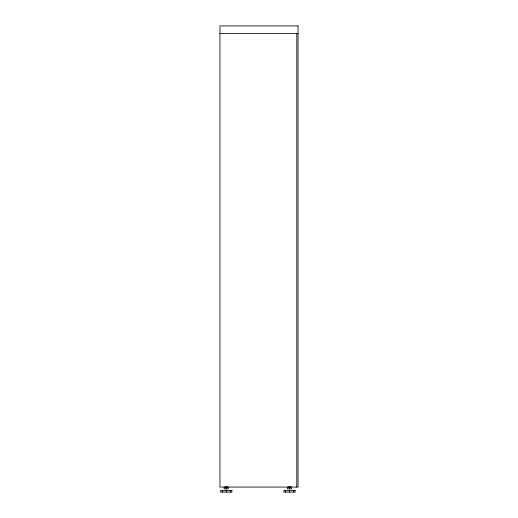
<?xml version="1.0" encoding="UTF-8"?>
<svg xmlns="http://www.w3.org/2000/svg" width="518" height="518" viewBox="0 0 518 518"><rect width="100%" height="100%" fill="white"/><g stroke="black" fill="none" stroke-linecap="round" stroke-linejoin="round"><path stroke-width="0.78" d="M219.943 33.463L298.057 33.463M225.226 486.946L227.396 486.946M288.52 486.946L290.689 486.946M296.801 33.463L296.801 487.062M293.544 490.604L293.544 492.1M289.53 487.244L289.53 488.888M289.536 490.604L289.536 492.1M285.528 490.604L285.528 492.1M230.251 490.604L230.251 492.1M226.23 487.244L226.23 488.888M226.243 490.604L226.243 492.1M222.235 490.604L222.235 492.1M298.057 25.9L219.943 25.9L219.943 487.062L298.057 487.062L298.057 25.9M228.27 487.244L224.19 487.244L224.19 488.888L228.27 488.888L228.27 487.244M291.569 487.244L287.484 487.244L287.484 488.888L291.569 488.888L291.569 487.244M231.909 490.604L220.571 490.604L220.571 492.1L231.909 492.1L231.909 490.604M295.208 490.604L283.87 490.604L283.87 492.1L295.208 492.1L295.208 490.604"/></g></svg>
